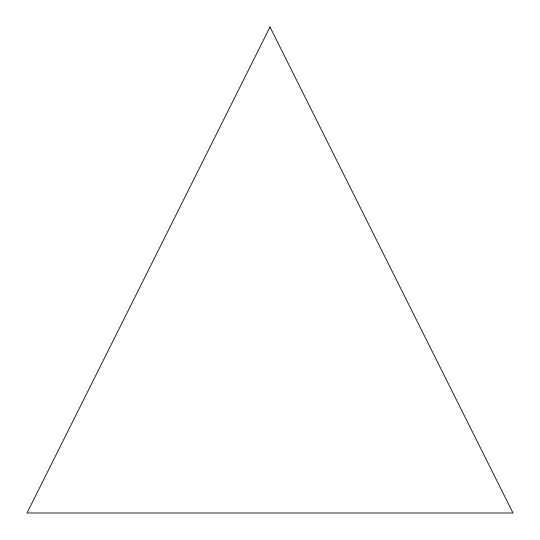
<?xml version="1.0" encoding="UTF-8"?>
<svg xmlns="http://www.w3.org/2000/svg" width="540" height="540" viewBox="0 0 540 540"><rect width="100%" height="100%" fill="white"/><g stroke="black" fill="none" stroke-linecap="round" stroke-linejoin="round"><path stroke-width="0.81" d="M270 27L27 513L513 513L270 27"/></g></svg>
